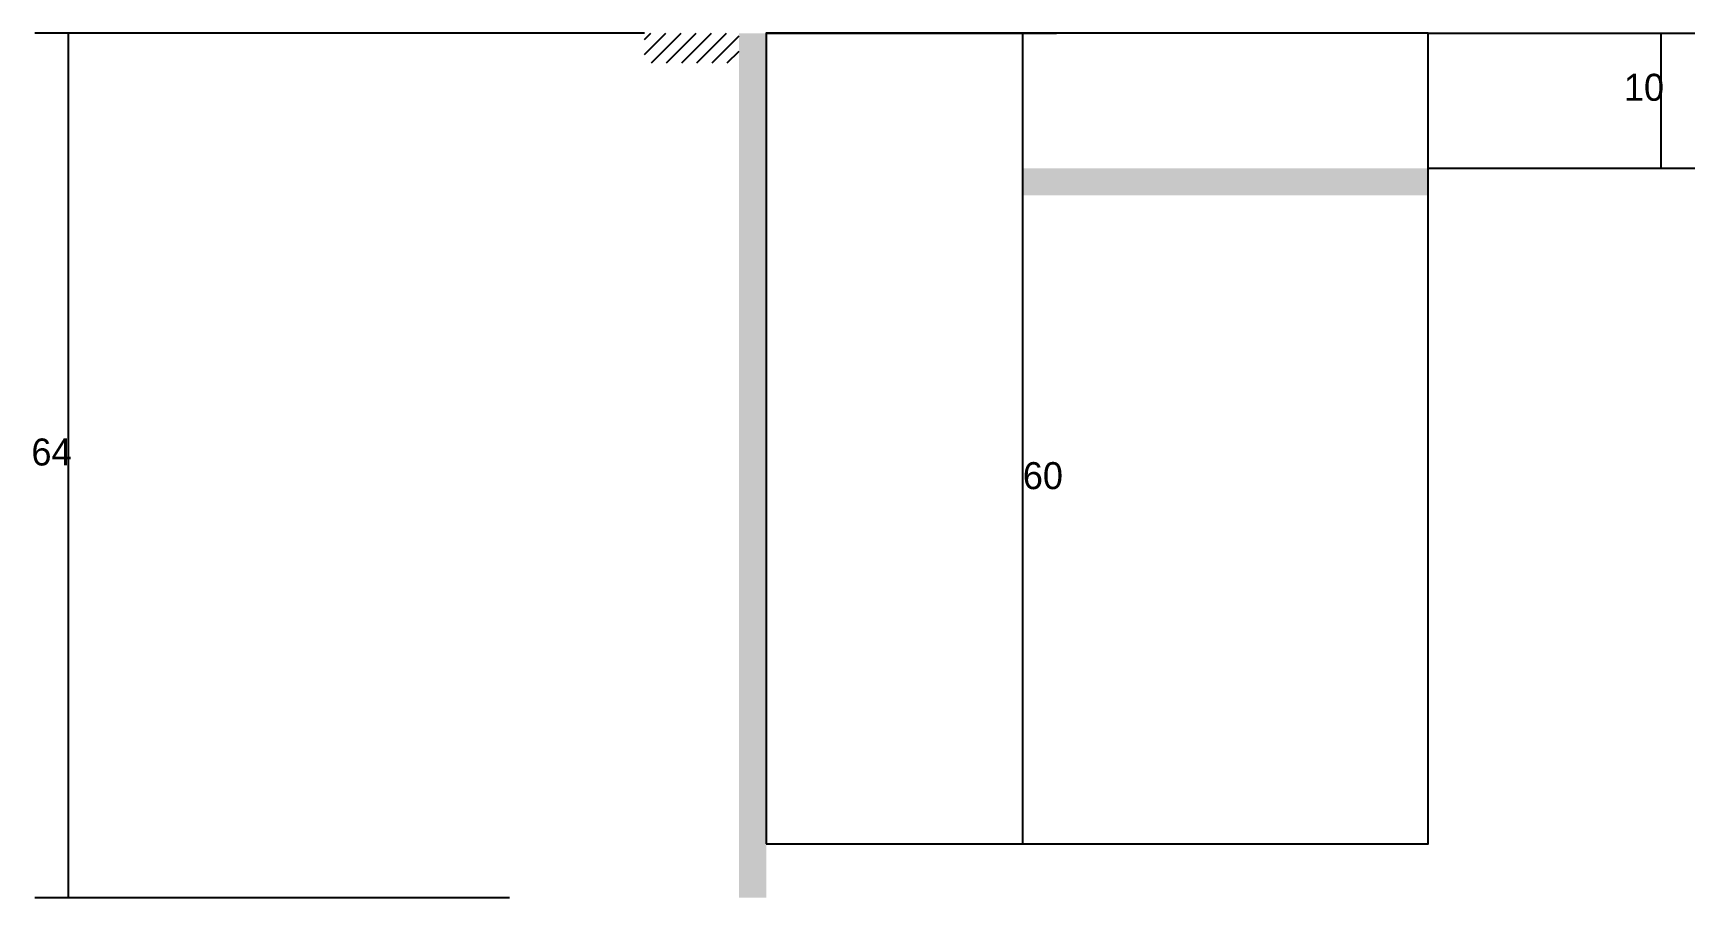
# Model space of a CAD drawing. Header units: metres. Extents: x -10224 to -9163, y 11970 to 13246.
# Drawn here: x -9482 to -9236, y 11982.4 to 12110.4 of the extents above.
import ezdxf

# ---------------------------------------------------------------- set-up
doc = ezdxf.new("R2010")
doc.units = ezdxf.units.M
for name, color, linetype in [('CONCRETO', 251, 'Continuous'), ('COTA', 241, 'Continuous'), ('Hachura', 253, 'Continuous')]:
    doc.layers.add(name, color=color, linetype=linetype)

msp = doc.modelspace()

# ---------------------------------------------------------------- hatches: boundary and pattern name
at = {"layer": 'Hachura'}
h = msp.add_hatch(dxfattribs=at)
h.set_pattern_fill('ANSI31', scale=0.5)
h.paths.add_polyline_path([(-9391.5, 12110.4), (-9391.5, 12106), (-9391.5, 12106), (-9377.5, 12106), (-9377.5, 12106), (-9377.5, 12110.4), (-9377.5, 12110.4), (-9391.5, 12110.4)])
h = msp.add_hatch(color=8, dxfattribs=at)
h.dxf.hatch_style = 1
h.paths.add_polyline_path([(-9377.5, 12110.4), (-9373.5, 12110.4), (-9373.5, 12110.4), (-9373.5, 11982.4), (-9373.5, 11982.4), (-9377.5, 11982.4), (-9377.5, 11982.4), (-9377.5, 12110.4)])
h = msp.add_hatch(color=8, dxfattribs=at)
h.dxf.hatch_style = 1
h.paths.add_polyline_path([(-9275.5, 12086.4), (-9275.5, 12090.4), (-9275.5, 12090.4), (-9335.5, 12090.4), (-9335.5, 12090.4), (-9335.5, 12086.4), (-9335.5, 12086.4), (-9275.5, 12086.4)])

# ---------------------------------------------------------------- linework, layer by layer
at = {"layer": 'CONCRETO'}
msp.add_lwpolyline([(-9373.5, 11990.4), (-9275.5, 11990.4), (-9275.5, 12110.4), (-9373.5, 12110.4)], close=True, dxfattribs=at)
at = {"layer": 'COTA'}
for p, q in [((-9391.5, 12110.4), (-9481.8, 12110.4)), ((-9476.8, 11982.4), (-9476.8, 12110.4)), ((-9373.5, 12110.4), (-9330.5, 12110.4)), ((-9335.5, 11990.4), (-9335.5, 12110.4)), ((-9275.5, 12110.4), (-9236, 12110.4)), ((-9241, 12090.4), (-9241, 12110.4)), ((-9275.5, 12090.4), (-9236, 12090.4)), ((-9373.5, 11990.4), (-9330.5, 11990.4)), ((-9411.5, 11982.4), (-9481.8, 11982.4))]:
    msp.add_line(p, q, dxfattribs=at)

# ---------------------------------------------------------------- texts
for s, p in [('10', (-9246.5, 12100.4)), ('64', (-9482.3, 12046.4)), ('60', (-9335.5, 12042.9))]:
    msp.add_text(s, height=4, dxfattribs=at).set_placement(p)

doc.saveas('drawing.dxf')
